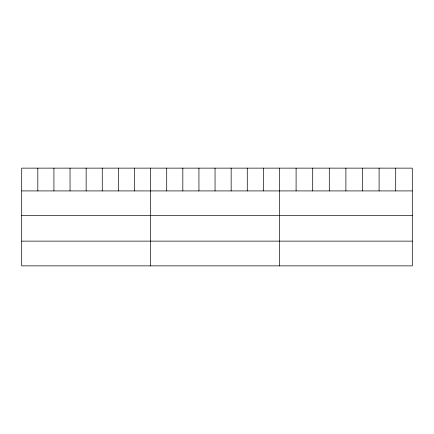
<?xml version="1.0" encoding="UTF-8"?>
<svg xmlns="http://www.w3.org/2000/svg" width="434" height="434" viewBox="0 0 434 434"><rect width="100%" height="100%" fill="white"/><g stroke="black" fill="none" stroke-linecap="round" stroke-linejoin="round"><path stroke-width="0.65" d="M412.3 190.917L412.3 265.863L21.7 265.863L21.7 168.137L412.3 168.137L412.3 190.917L21.7 190.917M21.7 215.649L412.3 215.649M21.7 241.13L412.3 241.13M395.7 168.137L395.7 190.917M379.099 168.137L379.099 190.917M362.499 168.137L362.499 190.917M345.898 168.137L345.898 190.917M329.298 168.137L329.298 190.917M312.697 168.137L312.697 190.917M296.096 168.137L296.096 190.917M279.496 168.137L279.496 265.863M263.384 168.137L263.384 190.917M247.272 168.137L247.272 190.917M231.159 168.137L231.159 190.917M215.047 168.137L215.047 190.917M198.935 168.137L198.935 190.917M182.822 168.137L182.822 190.917M166.71 168.137L166.71 190.917M150.598 168.137L150.598 265.863M134.486 168.137L134.486 190.917M118.373 168.137L118.373 190.917M102.261 168.137L102.261 190.917M86.149 168.137L86.149 190.917M70.037 168.137L70.037 190.917M53.925 168.137L53.925 190.917M37.812 168.137L37.812 190.917"/></g></svg>
